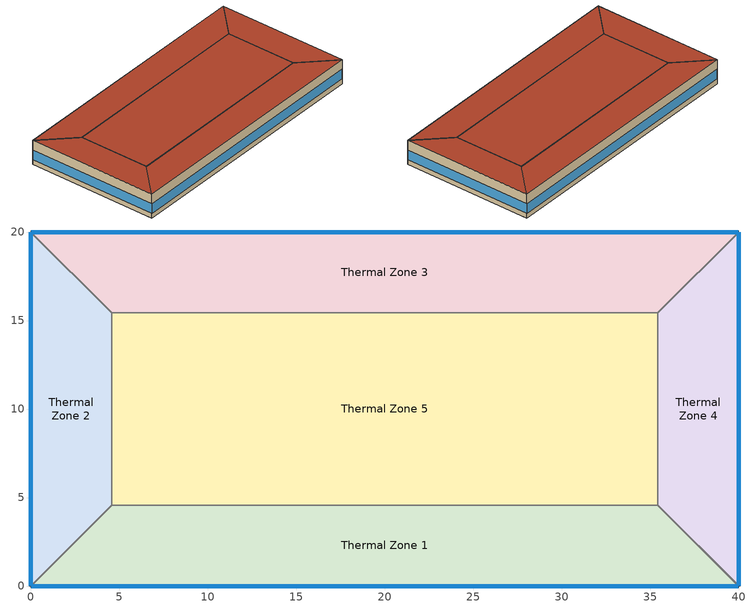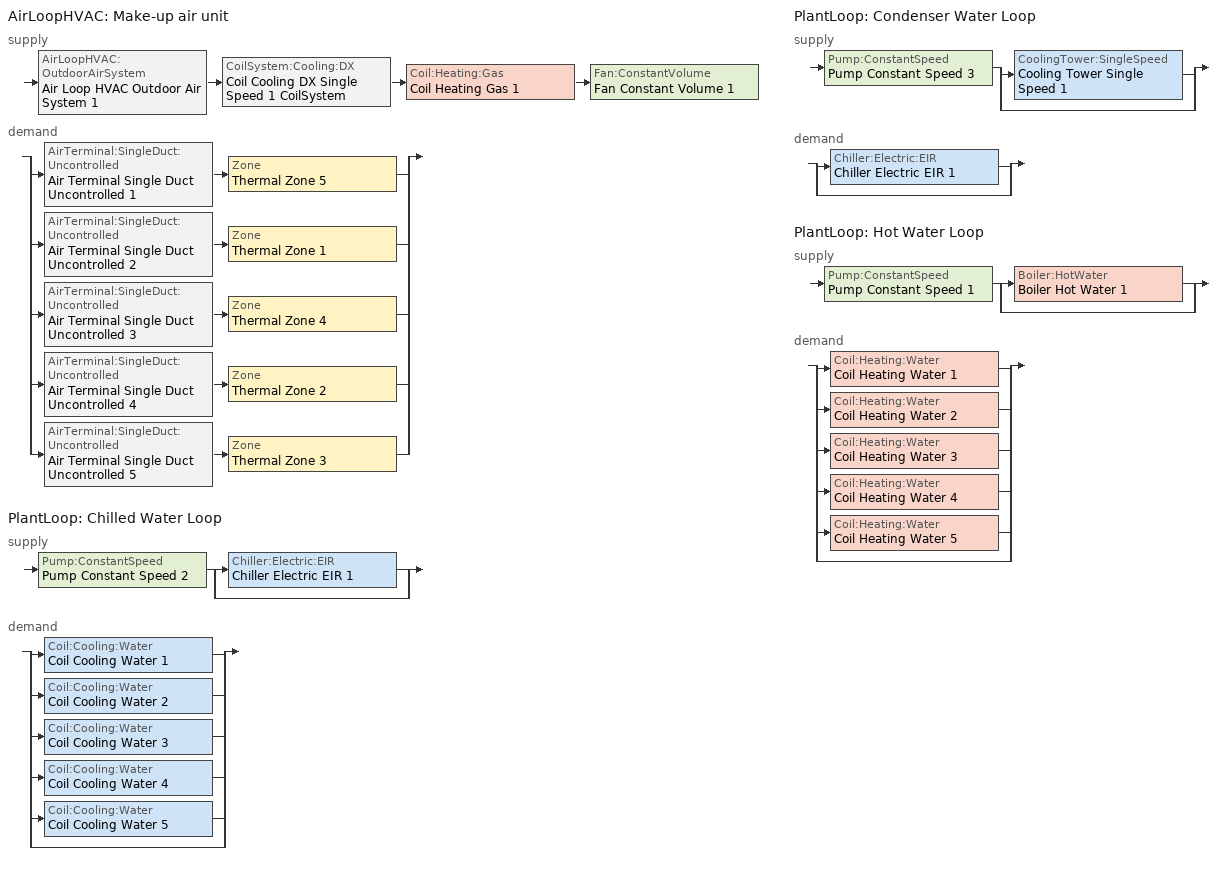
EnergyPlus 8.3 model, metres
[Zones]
Thermal Zone 1
 floor ground (000 ExtSlabCarpet 4in ClimateZone 1-8): 35.43,4.57 40,0 0,0 4.57,4.57 z0
 wall outside (ASHRAE 189.1-2009 ExtWall Mass ClimateZone 5): 0,0 40,0 z0:3.8
 wall to Thermal Zone 2 (000 Interior Wall): 4.57,4.57 0,0 z0:3.8
 wall to Thermal Zone 5 (000 Interior Wall): 35.43,4.57 4.57,4.57 z0:3.8
 wall to Thermal Zone 4 (000 Interior Wall): 40,0 35.43,4.57 z0:3.8
 window (ASHRAE 189.1-2009 ExtWindow ClimateZone 4-5): 0.03,0 39.97,0 z0.76:2.28
 roof outside (ASHRAE 189.1-2009 ExtRoof IEAD ClimateZone 2-5): 40,0 35.43,4.57 4.57,4.57 0,0 z3.8
Thermal Zone 2
 floor ground (000 ExtSlabCarpet 4in ClimateZone 1-8): 0,20 4.57,15.43 4.57,4.57 0,0 z0
 wall outside (ASHRAE 189.1-2009 ExtWall Mass ClimateZone 5): 0,20 0,0 z0:3.8
 wall to Thermal Zone 3 (000 Interior Wall): 4.57,15.43 0,20 z0:3.8
 wall to Thermal Zone 5 (000 Interior Wall): 4.57,4.57 4.57,15.43 z0:3.8
 window (ASHRAE 189.1-2009 ExtWindow ClimateZone 4-5): 0,19.97 0,0.03 z0.76:2.28
 roof outside (ASHRAE 189.1-2009 ExtRoof IEAD ClimateZone 2-5): 0,0 4.57,4.57 4.57,15.43 0,20 z3.8
Thermal Zone 3
 floor ground (000 ExtSlabCarpet 4in ClimateZone 1-8): 40,20 35.43,15.43 4.57,15.43 0,20 z0
 wall outside (ASHRAE 189.1-2009 ExtWall Mass ClimateZone 5): 40,20 0,20 z0:3.8
 wall to Thermal Zone 5 (000 Interior Wall): 4.57,15.43 35.43,15.43 z0:3.8
 wall to Thermal Zone 4 (000 Interior Wall): 35.43,15.43 40,20 z0:3.8
 window (ASHRAE 189.1-2009 ExtWindow ClimateZone 4-5): 39.97,20 0.03,20 z0.76:2.28
 roof outside (ASHRAE 189.1-2009 ExtRoof IEAD ClimateZone 2-5): 35.43,15.43 40,20 0,20 4.57,15.43 z3.8
Thermal Zone 4
 floor ground (000 ExtSlabCarpet 4in ClimateZone 1-8): 40,20 40,0 35.43,4.57 35.43,15.43 z0
 wall outside (ASHRAE 189.1-2009 ExtWall Mass ClimateZone 5): 40,0 40,20 z0:3.8
 wall to Thermal Zone 5 (000 Interior Wall): 35.43,15.43 35.43,4.57 z0:3.8
 window (ASHRAE 189.1-2009 ExtWindow ClimateZone 4-5): 40,0.03 40,19.97 z0.76:2.28
 roof outside (ASHRAE 189.1-2009 ExtRoof IEAD ClimateZone 2-5): 40,0 40,20 35.43,15.43 35.43,4.57 z3.8
Thermal Zone 5
 floor ground (000 ExtSlabCarpet 4in ClimateZone 1-8): 35.43,15.43 35.43,4.57 4.57,4.57 4.57,15.43 z0
 roof outside (ASHRAE 189.1-2009 ExtRoof IEAD ClimateZone 2-5): 35.43,4.57 35.43,15.43 4.57,15.43 4.57,4.57 z3.8
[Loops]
AirLoopHVAC 'Make-up air unit'
 supply: AirLoopHVAC:OutdoorAirSystem 'Air Loop HVAC Outdoor Air System 1' > CoilSystem:Cooling:DX 'Coil Cooling DX Single Speed 1 CoilSystem' > Coil:Heating:Gas 'Coil Heating Gas 1' > Fan:ConstantVolume 'Fan Constant Volume 1'
 demand: split
  | AirTerminal:SingleDuct:Uncontrolled 'Air Terminal Single Duct Uncontrolled 1' > Zone 'Thermal Zone 5'
  | AirTerminal:SingleDuct:Uncontrolled 'Air Terminal Single Duct Uncontrolled 2' > Zone 'Thermal Zone 1'
  | AirTerminal:SingleDuct:Uncontrolled 'Air Terminal Single Duct Uncontrolled 3' > Zone 'Thermal Zone 4'
  | AirTerminal:SingleDuct:Uncontrolled 'Air Terminal Single Duct Uncontrolled 4' > Zone 'Thermal Zone 2'
  | AirTerminal:SingleDuct:Uncontrolled 'Air Terminal Single Duct Uncontrolled 5' > Zone 'Thermal Zone 3'
PlantLoop 'Chilled Water Loop'
 supply: Pump:ConstantSpeed 'Pump Constant Speed 2' > split
  | Chiller:Electric:EIR 'Chiller Electric EIR 1'
  | bypass
 demand: split
  | Coil:Cooling:Water 'Coil Cooling Water 1'
  | Coil:Cooling:Water 'Coil Cooling Water 2'
  | Coil:Cooling:Water 'Coil Cooling Water 3'
  | Coil:Cooling:Water 'Coil Cooling Water 4'
  | Coil:Cooling:Water 'Coil Cooling Water 5'
  | bypass
PlantLoop 'Condenser Water Loop'
 supply: Pump:ConstantSpeed 'Pump Constant Speed 3' > split
  | CoolingTower:SingleSpeed 'Cooling Tower Single Speed 1'
  | bypass
 demand: split
  | Chiller:Electric:EIR 'Chiller Electric EIR 1'
  | bypass
PlantLoop 'Hot Water Loop'
 supply: Pump:ConstantSpeed 'Pump Constant Speed 1' > split
  | Boiler:HotWater 'Boiler Hot Water 1'
  | bypass
 demand: split
  | Coil:Heating:Water 'Coil Heating Water 1'
  | Coil:Heating:Water 'Coil Heating Water 2'
  | Coil:Heating:Water 'Coil Heating Water 3'
  | Coil:Heating:Water 'Coil Heating Water 4'
  | Coil:Heating:Water 'Coil Heating Water 5'
  | bypass
[Building]
Small Office: North Axis {deg}=-0; Loads Convergence Tolerance Value=0.04; Temperature Convergence Tolerance Value {deltaC}=0.4; Solar Distribution=FullExterior; Maximum Number of Warmup Days=25
[Site:Location]
Montreal Int'l_PQ_CAN: Latitude {deg}=45.47; Longitude {deg}=-73.75; Time Zone {hr}=-5; Elevation {m}=36
[Site:WaterMainsTemperature]
Calculation Method=Correlation; Annual Average Outdoor Air Temperature {C}=6.25; Maximum Difference In Monthly Average Outdoor Air Temperatures {deltaC}=30.2
[SizingPeriod:DesignDay] Day of Month=21; Dry-Bulb Temperature Range Modifier Type=DefaultMultipliers; Humidity Condition Type=Wetbulb; Barometric Pressure {Pa}=100893; Rain Indicator=No; Snow Indicator=No; Daylight Saving Time Indicator=No
Name | Month | Day Type | Maximum Dry-Bulb Temperature {C} | Daily Dry-Bulb Temperature Range {deltaC} | Wetbulb or DewPoint at Maximum Dry-Bulb {C} | Wind Speed {m/s} | Wind Direction {deg} | Solar Model Indicator | ASHRAE Clear Sky Optical Depth for Beam Irradiance (taub) | ASHRAE Clear Sky Optical Depth for Diffuse Irradiance (taud) | Sky Clearness
Montreal Int'l Ann Clg .4% Condns DB=>MWB | 7 | SummerDesignDay | 30 | 9.3 | 22.1 | 4.9 | 220 | ASHRAETau | 0.465 | 1.966
Montreal Int'l Ann Clg .4% Condns WB=>MDB | 7 | SummerDesignDay | 28.1 | 9.3 | 23.2 | 4.9 | 220 | ASHRAETau | 0.465 | 1.966
Montreal Int'l Ann Htg 99.6% Condns DB | 1 | WinterDesignDay | -23.7 | 0 | -23.7 | 3.9 | 260 | ASHRAEClearSky |  |  | 0
[Material] Thermal Absorptance=0.9
Name | Roughness | Thickness {m} | Conductivity {W/m-K} | Density {kg/m3} | Specific Heat {J/kg-K} | Solar Absorptance | Visible Absorptance
000 G01a 19mm gypsum board | MediumSmooth | 0.019 | 0.16 | 800 | 1090 | 0.7 | 0.7
1/2IN Gypsum | Smooth | 0.0127 | 0.16 | 784.9 | 830 | 0.92 | 0.92
1IN Stucco | Smooth | 0.0253 | 0.6918 | 1858 | 837 | 0.92 | 0.92
8IN Concrete HW | MediumRough | 0.2033 | 1.7296 | 2243 | 837 | 0.65 | 0.65
MAT-CC05 4 HW CONCRETE | Rough | 0.1016 | 1.311 | 2240 | 836.8 | 0.7 | 0.7
Metal Decking | MediumSmooth | 0.0015 | 45.006 | 7680 | 418.4 | 0.7 | 0.3
Roof Insulation [21] | MediumRough | 0.2105 | 0.049 | 265 | 836.8 | 0.7 | 0.7
Roof Membrane | VeryRough | 0.0095 | 0.16 | 1121.29 | 1460 | 0.7 | 0.7
Wall Insulation [40] | MediumRough | 0.0794 | 0.0432 | 91 | 837 | 0.5 | 0.5
[Material:AirGap]
000 F04 Wall air space resistance: Thermal Resistance {m2-K/W}=0.15
[Material:NoMass]
CP02 CARPET PAD: Roughness=VeryRough; Thermal Resistance {m2-K/W}=0.2165; Thermal Absorptance=0.9; Solar Absorptance=0.7; Visible Absorptance=0.8
[WindowMaterial:Glazing]
Theoretical Glass [207]: Optical Data Type=SpectralAverage; Thickness {m}=0.003; Solar Transmittance at Normal Incidence=0.3311; Front Side Solar Reflectance at Normal Incidence=0.6189; Back Side Solar Reflectance at Normal Incidence=0.6189; Visible Transmittance at Normal Incidence=0.44; Front Side Visible Reflectance at Normal Incidence=0.51; Back Side Visible Reflectance at Normal Incidence=0.51; Infrared Transmittance at Normal Incidence=0; Front Side Infrared Hemispherical Emissivity=0.9; Back Side Infrared Hemispherical Emissivity=0.9; Conductivity {W/m-K}=0.0133; Dirt Correction Factor for Solar and Visible Transmittance=1; Solar Diffusing=No
[Construction]
000 ExtSlabCarpet 4in ClimateZone 1-8: MAT-CC05 4 HW CONCRETE, CP02 CARPET PAD
000 Interior Wall: 000 G01a 19mm gypsum board, 000 F04 Wall air space resistance, 000 G01a 19mm gypsum board
ASHRAE 189.1-2009 ExtRoof IEAD ClimateZone 2-5: Roof Membrane, Roof Insulation [21], Metal Decking
ASHRAE 189.1-2009 ExtWall Mass ClimateZone 5: 1IN Stucco, 8IN Concrete HW, Wall Insulation [40], 1/2IN Gypsum
ASHRAE 189.1-2009 ExtWindow ClimateZone 4-5: Theoretical Glass [207]
[Zone]
Thermal Zone 1; Thermal Zone 2; Thermal Zone 3; Thermal Zone 4; Thermal Zone 5
[ZoneControl:Thermostat] Control Object Type 1=ThermostatSetpoint:DualSetpoint; Control Name 1=Small Office Thermostat
Name | Zone or ZoneList | Control Type Schedule
Thermal Zone 1 Thermostat | Thermal Zone 1 | Thermal Zone 1 Thermostat Schedule
Thermal Zone 2 Thermostat | Thermal Zone 2 | Thermal Zone 2 Thermostat Schedule
Thermal Zone 3 Thermostat | Thermal Zone 3 | Thermal Zone 3 Thermostat Schedule
Thermal Zone 4 Thermostat | Thermal Zone 4 | Thermal Zone 4 Thermostat Schedule
Thermal Zone 5 Thermostat | Thermal Zone 5 | Thermal Zone 5 Thermostat Schedule
[ThermostatSetpoint:DualSetpoint]
Small Office Thermostat: Heating Setpoint Temperature Schedule=Small Office HtgSetp; Cooling Setpoint Temperature Schedule=Small Office ClgSetp
[Fan:ConstantVolume] Availability Schedule=Always On Discrete; Maximum Flow Rate {m3/s}=AutoSize; Motor Efficiency=0.9; Motor In Airstream Fraction=1
Name | Fan Total Efficiency | Pressure Rise {Pa}
Fan Constant Volume 3; Fan Constant Volume 5; Fan Constant Volume 6; Fan Constant Volume 4; Fan Constant Volume 2 | 0.7 | 250
Fan Constant Volume 1 | 0.4 | 640
[Coil:Cooling:Water] Availability Schedule=Always On Discrete; Design Water Flow Rate {m3/s}=Autosize; Design Air Flow Rate {m3/s}=Autosize; Design Inlet Water Temperature {C}=Autosize; Design Inlet Air Temperature {C}=Autosize; Design Outlet Air Temperature {C}=Autosize; Design Inlet Air Humidity Ratio {kgWater/kgDryAir}=Autosize; Design Outlet Air Humidity Ratio {kgWater/kgDryAir}=Autosize; Type of Analysis=SimpleAnalysis; Heat Exchanger Configuration=CounterFlow
Coil Cooling Water 2; Coil Cooling Water 4; Coil Cooling Water 5; Coil Cooling Water 3; Coil Cooling Water 1
[Coil:Heating:Water] Availability Schedule=Always On Discrete; U-Factor Times Area Value {W/K}=Autosize; Maximum Water Flow Rate {m3/s}=Autosize; Performance Input Method=UFactorTimesAreaAndDesignWaterFlowRate; Rated Capacity {W}=Autosize; Rated Inlet Water Temperature {C}=82.2; Rated Inlet Air Temperature {C}=16.6; Rated Outlet Water Temperature {C}=71.1; Rated Outlet Air Temperature {C}=32.2; Rated Ratio for Air and Water Convection=0.5
Coil Heating Water 2; Coil Heating Water 4; Coil Heating Water 5; Coil Heating Water 3; Coil Heating Water 1
[ZoneHVAC:FourPipeFanCoil] Availability Schedule=Always On Discrete; Capacity Control Method=ConstantFanVariableFlow; Maximum Supply Air Flow Rate {m3/s}=Autosize; Maximum Outdoor Air Flow Rate {m3/s}=Autosize; Maximum Cold Water Flow Rate {m3/s}=Autosize; Maximum Hot Water Flow Rate {m3/s}=Autosize
Name | Supply Air Fan | Cooling Coil | Heating Coil
Zone HVAC Four Pipe Fan Coil 2 | Fan Constant Volume 3 | Coil Cooling Water 2 | Coil Heating Water 2
Zone HVAC Four Pipe Fan Coil 4 | Fan Constant Volume 5 | Coil Cooling Water 4 | Coil Heating Water 4
Zone HVAC Four Pipe Fan Coil 5 | Fan Constant Volume 6 | Coil Cooling Water 5 | Coil Heating Water 5
Zone HVAC Four Pipe Fan Coil 3 | Fan Constant Volume 4 | Coil Cooling Water 3 | Coil Heating Water 3
Zone HVAC Four Pipe Fan Coil 1 | Fan Constant Volume 2 | Coil Cooling Water 1 | Coil Heating Water 1
[AirTerminal:SingleDuct:Uncontrolled] Availability Schedule=Always On Discrete; Maximum Air Flow Rate {m3/s}=AutoSize
Air Terminal Single Duct Uncontrolled 2; Air Terminal Single Duct Uncontrolled 4; Air Terminal Single Duct Uncontrolled 5; Air Terminal Single Duct Uncontrolled 3; Air Terminal Single Duct Uncontrolled 1
[Zone equipment]
Thermal Zone 1: Zone HVAC Four Pipe Fan Coil 2, Air Terminal Single Duct Uncontrolled 2
Thermal Zone 2: Zone HVAC Four Pipe Fan Coil 4, Air Terminal Single Duct Uncontrolled 4
Thermal Zone 3: Zone HVAC Four Pipe Fan Coil 5, Air Terminal Single Duct Uncontrolled 5
Thermal Zone 4: Zone HVAC Four Pipe Fan Coil 3, Air Terminal Single Duct Uncontrolled 3
Thermal Zone 5: Zone HVAC Four Pipe Fan Coil 1, Air Terminal Single Duct Uncontrolled 1
[Sizing:Zone] Zone Cooling Design Supply Air Temperature Input Method=SupplyAirTemperature; Zone Cooling Design Supply Air Temperature {C}=14; Zone Heating Design Supply Air Temperature Input Method=SupplyAirTemperature; Zone Heating Design Supply Air Temperature {C}=40; Zone Cooling Design Supply Air Humidity Ratio {kgWater/kgDryAir}=0.0085; Zone Heating Design Supply Air Humidity Ratio {kgWater/kgDryAir}=0.008; Design Specification Outdoor Air Object=SmallOffice Outdoor Air; Cooling Design Air Flow Method=DesignDay; Cooling Design Air Flow Rate {m3/s}=0; Cooling Minimum Air Flow per Zone Floor Area {m3/s-m2}=0.000762; Cooling Minimum Air Flow {m3/s}=0; Cooling Minimum Air Flow Fraction=0; Heating Design Air Flow Method=DesignDay; Heating Design Air Flow Rate {m3/s}=0; Heating Maximum Air Flow per Zone Floor Area {m3/s-m2}=0.002032; Heating Maximum Air Flow {m3/s}=0.141576; Heating Maximum Air Flow Fraction=0.3
Name | Design Specification Zone Air Distribution Object
Thermal Zone 1 | Thermal Zone 1 Design Spec Zone Air Dist
Thermal Zone 2 | Thermal Zone 2 Design Spec Zone Air Dist
Thermal Zone 3 | Thermal Zone 3 Design Spec Zone Air Dist
Thermal Zone 4 | Thermal Zone 4 Design Spec Zone Air Dist
Thermal Zone 5 | Thermal Zone 5 Design Spec Zone Air Dist
[DesignSpecification:ZoneAirDistribution] Zone Air Distribution Effectiveness in Cooling Mode=1; Zone Air Distribution Effectiveness in Heating Mode=1
Thermal Zone 1 Design Spec Zone Air Dist; Thermal Zone 2 Design Spec Zone Air Dist; Thermal Zone 3 Design Spec Zone Air Dist; Thermal Zone 4 Design Spec Zone Air Dist; Thermal Zone 5 Design Spec Zone Air Dist
[Controller:MechanicalVentilation]
Controller Mechanical Ventilation 1: Availability Schedule=Always On Discrete; Demand Controlled Ventilation=No; System Outdoor Air Method=ZoneSum; Zone Name 1=Thermal Zone 1; Design Specification Outdoor Air Object Name 1=SmallOffice Outdoor Air; Design Specification Zone Air Distribution Object Name 1=Thermal Zone 1 Design Spec Zone Air Dist; Zone Name 2=Thermal Zone 2; Design Specification Outdoor Air Object Name 2=SmallOffice Outdoor Air; Design Specification Zone Air Distribution Object Name 2=Thermal Zone 2 Design Spec Zone Air Dist; Zone Name 3=Thermal Zone 3; Design Specification Outdoor Air Object Name 3=SmallOffice Outdoor Air; Design Specification Zone Air Distribution Object Name 3=Thermal Zone 3 Design Spec Zone Air Dist; Zone Name 4=Thermal Zone 4; Design Specification Outdoor Air Object Name 4=SmallOffice Outdoor Air; Design Specification Zone Air Distribution Object Name 4=Thermal Zone 4 Design Spec Zone Air Dist; Zone Name 5=Thermal Zone 5; Design Specification Outdoor Air Object Name 5=SmallOffice Outdoor Air; Design Specification Zone Air Distribution Object Name 5=Thermal Zone 5 Design Spec Zone Air Dist
[DesignSpecification:OutdoorAir]
SmallOffice Outdoor Air: Outdoor Air Method=Sum; Outdoor Air Flow per Person {m3/s-person}=0.0107645; Outdoor Air Flow per Zone Floor Area {m3/s-m2}=0; Outdoor Air Flow per Zone {m3/s}=0; Outdoor Air Flow Air Changes per Hour {1/hr}=0
[AirLoopHVAC]
Make-up air unit: Design Supply Air Flow Rate {m3/s}=AutoSize
[Sizing:System]
Make-up air unit: Type of Load to Size On=Sensible; Design Outdoor Air Flow Rate {m3/s}=Autosize; Central Heating Maximum System Air Flow Ratio=1; Preheat Design Temperature {C}=7; Preheat Design Humidity Ratio {kgWater/kgDryAir}=0.008; Precool Design Temperature {C}=12.8; Precool Design Humidity Ratio {kgWater/kgDryAir}=0.008; Central Cooling Design Supply Air Temperature {C}=13; Central Heating Design Supply Air Temperature {C}=12.8; Type of Zone Sum to Use=NonCoincident; 100% Outdoor Air in Cooling=No; 100% Outdoor Air in Heating=No; Central Cooling Design Supply Air Humidity Ratio {kgWater/kgDryAir}=0.008; Central Heating Design Supply Air Humidity Ratio {kgWater/kgDryAir}=0.008; Cooling Supply Air Flow Rate Method=DesignDay; Cooling Supply Air Flow Rate {m3/s}=0; Cooling Supply Air Flow Rate Per Floor Area {m3/s-m2}=0.00996765; Cooling Fraction of Autosized Cooling Supply Air Flow Rate=1; Cooling Supply Air Flow Rate Per Unit Cooling Capacity {m3/s-W}=3.94755e-05; Heating Supply Air Flow Rate Method=DesignDay; Heating Supply Air Flow Rate {m3/s}=0; Heating Supply Air Flow Rate Per Floor Area {m3/s-m2}=0.00996765; Heating Fraction of Autosized Heating Supply Air Flow Rate=1; Heating Fraction of Autosized Cooling Supply Air Flow Rate=1; Heating Supply Air Flow Rate Per Unit Heating Capacity {m3/s-W}=3.15882e-05; System Outdoor Air Method=ZoneSum; Zone Maximum Outdoor Air Fraction=1; Cooling Design Capacity Method=CoolingDesignCapacity; Cooling Design Capacity {W}=Autosize; Cooling Design Capacity Per Floor Area {W/m2}=234.7; Fraction of Autosized Cooling Design Capacity=1; Heating Design Capacity Method=HeatingDesignCapacity; Heating Design Capacity {W}=Autosize; Heating Design Capacity Per Floor Area {W/m2}=157; Fraction of Autosized Heating Design Capacity=1; Central Cooling Capacity Control Method=OnOff
[AvailabilityManager:Scheduled] Schedule=Always On Discrete
Make-up air unit Availability Manager; Air Loop HVAC Outdoor Air System 1 Availability Manager
[Controller:OutdoorAir]
Controller Outdoor Air 1: Minimum Outdoor Air Flow Rate {m3/s}=Autosize; Maximum Outdoor Air Flow Rate {m3/s}=Autosize; Economizer Control Type=DifferentialEnthalpy; Economizer Control Action Type=ModulateFlow; Economizer Maximum Limit Dry-Bulb Temperature {C}=28; Economizer Maximum Limit Enthalpy {J/kg}=64000; Economizer Minimum Limit Dry-Bulb Temperature {C}=-100; Lockout Type=NoLockout; Minimum Limit Type=FixedMinimum; Mechanical Ventilation Controller=Controller Mechanical Ventilation 1; High Humidity Control=No; Control High Indoor Humidity Based on Outdoor Humidity Ratio=Yes; Heat Recovery Bypass Control Type=BypassWhenWithinEconomizerLimits
[HeatExchanger:AirToAir:SensibleAndLatent]
Heat Exchanger Air To Air Sensible And Latent 1: Availability Schedule=Always On Discrete; Nominal Supply Air Flow Rate {m3/s}=Autosize; Sensible Effectiveness at 100% Heating Air Flow=0.5; Latent Effectiveness at 100% Heating Air Flow=0; Sensible Effectiveness at 75% Heating Air Flow=0.5; Latent Effectiveness at 75% Heating Air Flow=0; Sensible Effectiveness at 100% Cooling Air Flow=0.5; Latent Effectiveness at 100% Cooling Air Flow=0; Sensible Effectiveness at 75% Cooling Air Flow=0.5; Latent Effectiveness at 75% Cooling Air Flow=0; Nominal Electric Power {W}=0; Supply Air Outlet Temperature Control=No; Heat Exchanger Type=Plate; Frost Control Type=None; Threshold Temperature {C}=1.7; Economizer Lockout=Yes
[SetpointManager:MixedAir] Control Variable=Temperature
Node 51 OS Default SPM; Node 49 OS Default SPM; Node 48 OS Default SPM; Node 47 OS Default SPM
[CoilSystem:Cooling:DX]
Coil Cooling DX Single Speed 1 CoilSystem: Availability Schedule=Always On Discrete; Cooling Coil=Coil Cooling DX Single Speed 1
[Coil:Cooling:DX:SingleSpeed]
Coil Cooling DX Single Speed 1: Availability Schedule=Always On Discrete; Gross Rated Total Cooling Capacity {W}=Autosize; Gross Rated Sensible Heat Ratio=Autosize; Gross Rated Cooling COP {W/W}=3; Rated Air Flow Rate {m3/s}=Autosize; Rated Evaporator Fan Power Per Volume Flow Rate {W/(m3/s)}=773.3; Total Cooling Capacity Function of Temperature Curve=Curve Biquadratic 3; Total Cooling Capacity Function of Flow Fraction Curve=Curve Quadratic 2; Energy Input Ratio Function of Temperature Curve=Curve Biquadratic 4; Energy Input Ratio Function of Flow Fraction Curve=Curve Quadratic 3; Part Load Fraction Correlation Curve=Curve Cubic 2; Condenser Type=AirCooled; Evaporative Condenser Effectiveness=0; Crankcase Heater Capacity {W}=0; Maximum Outdoor Dry-Bulb Temperature for Crankcase Heater Operation {C}=0; Basin Heater Capacity {W/K}=0; Basin Heater Setpoint Temperature {C}=10
[Coil:Heating:Gas]
Coil Heating Gas 1: Availability Schedule=Always On Discrete; Gas Burner Efficiency=0.8; Nominal Capacity {W}=AutoSize; Parasitic Electric Load {W}=0; Parasitic Gas Load {W}=0
[SetpointManager:SingleZone:Reheat]
Setpoint Manager Single Zone Reheat 1: Control Variable=Temperature; Minimum Supply Air Temperature {C}=12.8; Maximum Supply Air Temperature {C}=13; Control Zone=Thermal Zone 5
[PlantLoop] Fluid Type=Water; Maximum Loop Temperature {C}=100; Minimum Loop Temperature {C}=0; Maximum Loop Flow Rate {m3/s}=Autosize; Minimum Loop Flow Rate {m3/s}=0; Plant Loop Volume {m3}=Autocalculate; Load Distribution Scheme=Optimal
Name | Plant Equipment Operation Scheme
Chilled Water Loop | Chilled Water Loop Operation Schemes
Condenser Water Loop | Condenser Water Loop Operation Schemes
Hot Water Loop | Hot Water Loop Operation Schemes
[Sizing:Plant] Sizing Option=NonCoincident; Zone Timesteps in Averaging Window=1; Coincident Sizing Factor Mode=None
Name | Loop Type | Design Loop Exit Temperature {C} | Loop Design Temperature Difference {deltaC}
Chilled Water Loop | Cooling | 7 | 6
Condenser Water Loop | Condenser | 29 | 6
Hot Water Loop | Heating | 82 | 16
[Pump:ConstantSpeed] Rated Flow Rate {m3/s}=Autosize; Rated Pump Head {Pa}=179352; Rated Power Consumption {W}=Autosize; Motor Efficiency=0.9; Fraction of Motor Inefficiencies to Fluid Stream=0; Pump Control Type=Intermittent
Pump Constant Speed 2; Pump Constant Speed 3; Pump Constant Speed 1
[Chiller:Electric:EIR]
Chiller Electric EIR 1: Reference Capacity {W}=Autosize; Reference COP {W/W}=2.5; Reference Leaving Chilled Water Temperature {C}=6.67; Reference Entering Condenser Fluid Temperature {C}=29.4; Reference Chilled Water Flow Rate {m3/s}=Autosize; Reference Condenser Fluid Flow Rate {m3/s}=Autosize; Cooling Capacity Function of Temperature Curve=Curve Biquadratic 1; Electric Input to Cooling Output Ratio Function of Temperature Curve=Curve Biquadratic 2; Electric Input to Cooling Output Ratio Function of Part Load Ratio Curve=Curve Quadratic 1; Minimum Part Load Ratio=0.1; Maximum Part Load Ratio=1; Optimum Part Load Ratio=1; Minimum Unloading Ratio=0.2; Condenser Type=WaterCooled; Condenser Fan Power Ratio {W/W}=0; Fraction of Compressor Electric Consumption Rejected by Condenser=1; Leaving Chilled Water Lower Temperature Limit {C}=2; Chiller Flow Mode=NotModulated; Sizing Factor=1
[SetpointManager:Scheduled] Control Variable=Temperature
Name | Schedule
Setpoint Manager Scheduled 1 | CHW Temp
Setpoint Manager Scheduled 2 | CW Temp
[PlantEquipmentOperationSchemes] Control Scheme Schedule Name 1=Always On Discrete
Name | Control Scheme Object Type 1 | Control Scheme Name 1
Chilled Water Loop Operation Schemes | PlantEquipmentOperation:CoolingLoad | Chilled Water Loop Cooling Operation Scheme
Condenser Water Loop Operation Schemes | PlantEquipmentOperation:CoolingLoad | Condenser Water Loop Cooling Operation Scheme
Hot Water Loop Operation Schemes | PlantEquipmentOperation:HeatingLoad | Hot Water Loop Heating Operation Scheme
[PlantEquipmentOperation:CoolingLoad] Load Range Lower Limit 1 {W}=0; Load Range Upper Limit 1 {W}=1000000000
Name | Range Equipment List Name 1
Chilled Water Loop Cooling Operation Scheme | Chilled Water Loop Cooling Equipment List
Condenser Water Loop Cooling Operation Scheme | Condenser Water Loop Cooling Equipment List
[PlantEquipmentList]
Chilled Water Loop Cooling Equipment List: Chiller:Electric:EIR, Chiller Electric EIR 1
Condenser Water Loop Cooling Equipment List: CoolingTower:SingleSpeed, Cooling Tower Single Speed 1
Hot Water Loop Heating Equipment List: Boiler:HotWater, Boiler Hot Water 1
[CoolingTower:SingleSpeed]
Cooling Tower Single Speed 1: Design Water Flow Rate {m3/s}=Autosize; Design Air Flow Rate {m3/s}=Autosize; Design Fan Power {W}=Autosize; Design U-Factor Times Area Value {W/K}=Autosize; Free Convection Air Flow Rate {m3/s}=Autosize; Free Convection U-Factor Times Area Value {W/K}=Autosize; Performance Input Method=UFactorTimesAreaAndDesignWaterFlowRate; Free Convection Capacity {W}=0; Basin Heater Capacity {W/K}=0; Basin Heater Setpoint Temperature {C}=2; Evaporation Loss Mode=LossFactor; Evaporation Loss Factor {percent/K}=0.2; Drift Loss Percent {percent}=0.008; Blowdown Calculation Mode=ConcentrationRatio; Blowdown Concentration Ratio=3; Capacity Control=FanCycling; Number of Cells=1; Cell Control=MinimalCell; Cell Minimum  Water Flow Rate Fraction=0.33; Cell Maximum Water Flow Rate Fraction=2.5; Sizing Factor=1
[Boiler:HotWater]
Boiler Hot Water 1: Fuel Type=NaturalGas; Nominal Capacity {W}=Autosize; Nominal Thermal Efficiency=0.8; Efficiency Curve Temperature Evaluation Variable=LeavingBoiler; Normalized Boiler Efficiency Curve=Boiler Efficiency; Design Water Outlet Temperature {C}=82; Design Water Flow Rate {m3/s}=Autosize; Minimum Part Load Ratio=0; Maximum Part Load Ratio=1; Optimum Part Load Ratio=1; Water Outlet Upper Temperature Limit {C}=99; Boiler Flow Mode=ConstantFlow; Parasitic Electric Load {W}=0; Sizing Factor=1
[SetpointManager:OutdoorAirReset]
Setpoint Manager Outdoor Air Reset 1: Control Variable=Temperature; Setpoint at Outdoor Low Temperature {C}=82; Outdoor Low Temperature {C}=-16; Setpoint at Outdoor High Temperature {C}=60; Outdoor High Temperature {C}=0
[PlantEquipmentOperation:HeatingLoad]
Hot Water Loop Heating Operation Scheme: Load Range Lower Limit 1 {W}=0; Load Range Upper Limit 1 {W}=1000000000; Range Equipment List Name 1=Hot Water Loop Heating Equipment List
[UtilityCost:Tariff] Demand Window Length=QuarterHour
Name | Output Meter | Conversion Factor Choice | Monthly Charge or Variable
HydroQuebec | ElectricityPurchased:Facility | kWh | 12.33
GasMetro | Gas:Facility | MJ | 31.58
[UtilityCost:Charge:Block]
ElectricityBlocksEnergyCharges: HydroQuebec, TotalEnergy, Annual, EnergyCharges, , , 15090, 0.0965, 15091, 0.0613, 15092, 0.0613, 15093, 0.0613, remaining, 0.0613
ElectricityBlocksDemandCharges: HydroQuebec, TotalDemand, Annual, DemandCharges, , , 50, 0, 51, 17.19, 52, 17.19, 53, 17.19, remaining, 17.19
GasBlocksEnergyCharges: GasMetro, TotalEnergy, Annual, EnergyCharges, , , 1, 0.010154, 2, 0.010154, 3, 0.010154, 4, 0.010154, remaining, 0.010154
GasBlocksDemandCharges: GasMetro, TotalDemand, Annual, DemandCharges, , , 1, 0, 2, 0, 3, 0, 4, 0, remaining, 0
[Schedule:Compact]
Thermal Zone 1 Thermostat Schedule; Thermal Zone 2 Thermostat Schedule; Thermal Zone 3 Thermostat Schedule; Thermal Zone 4 Thermostat Schedule; Thermal Zone 5 Thermostat Schedule: Through: 12/31, For: AllDays, Until: 24:00, 4
[Schedule:Day:Interval]
Small Office HtgSetp Rule 1 Day Schedule; Small Office HtgSetp Summer Design Day: No, 24:00, 15.6
Small Office HtgSetp Default Schedule: No, 06:00, 15.6, 22:00, 21, 24:00, 15.6
Small Office HtgSetp Rule 2 Day Schedule: No, 06:00, 15.6, 18:00, 21, 24:00, 15.6
Small Office HtgSetp Winter Design Day: No, 24:00, 21
Small Office ClgSetp Rule 1 Day Schedule; Small Office ClgSetp Winter Design Day: No, 24:00, 26.7
Small Office ClgSetp Default Schedule; Small Office ClgSetp Summer Design Day: No, 06:00, 26.7, 22:00, 24, 24:00, 26.7
Small Office ClgSetp Rule 2 Day Schedule: No, 06:00, 26.7, 18:00, 24, 24:00, 26.7
satCHW Temp 1; Schedule Day 3; sunCHW Temp 1; wkdCHW Temp 1: No, 01:00, 7, 02:00, 7, 03:00, 7, 04:00, 7, 05:00, 7, 06:00, 7, 07:00, 7, 08:00, 7, 09:00, 7, 10:00, 7, 11:00, 7, 12:00, 7, 13:00, 7, 14:00, 7, 15:00, 7, 16:00, 7, 17:00, 7, 18:00, 7, 19:00, 7, 20:00, 7, 21:00, 7, 22:00, 7, 23:00, 7, 24:00, 7
satCW Temp 1; Schedule Day 4; sunCW Temp 1; wkdCW Temp 1: No, 01:00, 29, 02:00, 29, 03:00, 29, 04:00, 29, 05:00, 29, 06:00, 29, 07:00, 29, 08:00, 29, 09:00, 29, 10:00, 29, 11:00, 29, 12:00, 29, 13:00, 29, 14:00, 29, 15:00, 29, 16:00, 29, 17:00, 29, 18:00, 29, 19:00, 29, 20:00, 29, 21:00, 29, 22:00, 29, 23:00, 29, 24:00, 29
[Schedule:Week:Daily]
Schedule:Week:Daily {7a09bef2-f512-4cc0-90f7-18e4d8884888}: Small Office HtgSetp Rule 1 Day Schedule, Small Office HtgSetp Default Schedule, Small Office HtgSetp Default Schedule, Small Office HtgSetp Default Schedule, Small Office HtgSetp Default Schedule, Small Office HtgSetp Default Schedule, Small Office HtgSetp Rule 2 Day Schedule, Small Office HtgSetp Default Schedule, Small Office HtgSetp Summer Design Day, Small Office HtgSetp Winter Design Day, Small Office HtgSetp Default Schedule, Small Office HtgSetp Default Schedule
Schedule:Week:Daily {d3269972-62fb-4608-aa4d-9d35965b13d1}: Small Office ClgSetp Rule 1 Day Schedule, Small Office ClgSetp Default Schedule, Small Office ClgSetp Default Schedule, Small Office ClgSetp Default Schedule, Small Office ClgSetp Default Schedule, Small Office ClgSetp Default Schedule, Small Office ClgSetp Rule 2 Day Schedule, Small Office ClgSetp Default Schedule, Small Office ClgSetp Summer Design Day, Small Office ClgSetp Winter Design Day, Small Office ClgSetp Default Schedule, Small Office ClgSetp Default Schedule
Schedule:Week:Daily {86a1267a-7f7b-4866-a74b-41dff1cf2105}: sunCHW Temp 1, wkdCHW Temp 1, wkdCHW Temp 1, wkdCHW Temp 1, wkdCHW Temp 1, wkdCHW Temp 1, satCHW Temp 1, Schedule Day 3, Schedule Day 3, Schedule Day 3, Schedule Day 3, Schedule Day 3
Schedule:Week:Daily {15fda412-ae8d-4a7d-9e71-4194634f5601}: sunCW Temp 1, wkdCW Temp 1, wkdCW Temp 1, wkdCW Temp 1, wkdCW Temp 1, wkdCW Temp 1, satCW Temp 1, Schedule Day 4, Schedule Day 4, Schedule Day 4, Schedule Day 4, Schedule Day 4
[Schedule:Year]
Small Office HtgSetp: Schedule:Week:Daily {7a09bef2-f512-4cc0-90f7-18e4d8884888}, 1, 1, 12, 31
Small Office ClgSetp: Schedule:Week:Daily {d3269972-62fb-4608-aa4d-9d35965b13d1}, 1, 1, 12, 31
CHW Temp: Schedule:Week:Daily {86a1267a-7f7b-4866-a74b-41dff1cf2105}, 1, 1, 12, 31
CW Temp: Schedule:Week:Daily {15fda412-ae8d-4a7d-9e71-4194634f5601}, 1, 1, 12, 31
[Schedule:Constant]
Always On Discrete: Hourly Value=1
[Curve:Biquadratic] Minimum Value of y {BasedOnField A3}=24
Name | Coefficient1 Constant | Coefficient2 x | Coefficient3 x**2 | Coefficient4 y | Coefficient5 y**2 | Coefficient6 x*y | Minimum Value of x {BasedOnField A2} | Maximum Value of x {BasedOnField A2} | Maximum Value of y {BasedOnField A3}
Curve Biquadratic 3 | 0.867905 | 0.0142459 | 0.000554364 | -0.00755748 | 3.3048e-05 | -0.000191808 | 13 | 24 | 46
Curve Biquadratic 4 | 0.116936 | 0.0284933 | -0.000411156 | 0.0214108 | 0.000161028 | -0.000679104 | 13 | 24 | 46
Curve Biquadratic 1 | 0.94418 | 0.0337102 | 9.75564e-05 | -0.00322114 | -4.91832e-05 | -0.000177584 | 5 | 10 | 35
Curve Biquadratic 2 | 0.727393 | -0.0118922 | 0.000541177 | 0.00187934 | 0.000473461 | -0.000711472 | 5 | 10 | 35
[Curve:Quadratic] Minimum Value of x {BasedOnField A2}=0; Maximum Value of x {BasedOnField A2}=1
Name | Coefficient1 Constant | Coefficient2 x | Coefficient3 x**2
Curve Quadratic 2; Curve Quadratic 3 | 1 | 0 | 0
Curve Quadratic 1 | 0.0441196 | 0.640367 | 0.319555
[Curve:Cubic] Maximum Value of x {BasedOnField A2}=1
Name | Coefficient1 Constant | Coefficient2 x | Coefficient3 x**2 | Coefficient4 x**3 | Minimum Value of x {BasedOnField A2} | Input Unit Type for X | Output Unit Type
Curve Cubic 2 | 0.0277 | 4.9151 | -8.184 | 4.2702 | 0.7
Boiler Efficiency | 0.2901 | 2.6664 | -3.764 | 1.8241 | 0 | Dimensionless | Dimensionless
